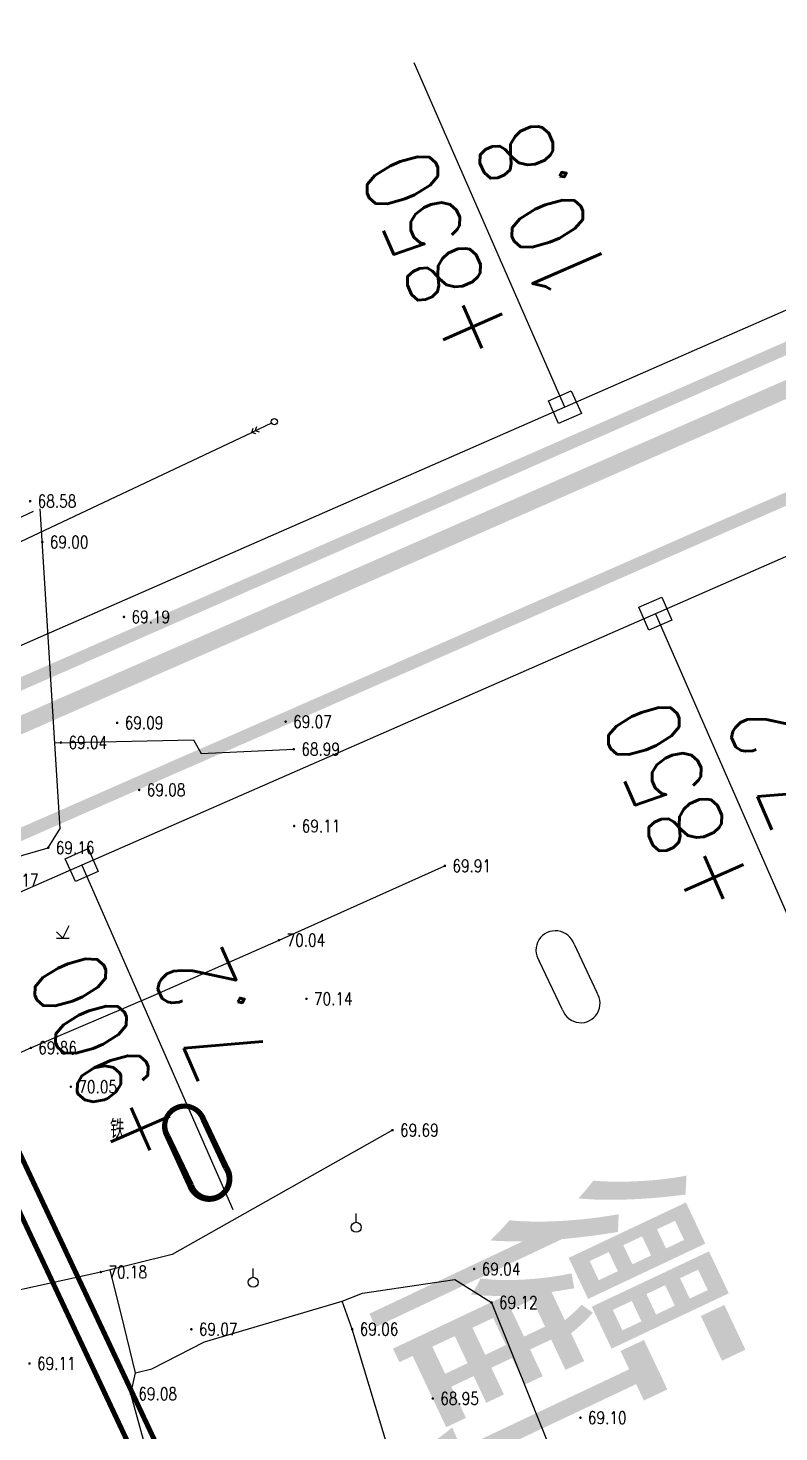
# Model space of a CAD drawing. Extents: x 10519 to 17598, y -625 to 2857.
# Drawn here: x 13194.4 to 13254.3, y 2115.3 to 2227.4 of the extents above; entities that cross this region are included whole.
import ezdxf
from ezdxf.enums import TextEntityAlignment as Align

# ---------------------------------------------------------------- set-up
doc = ezdxf.new("R2010")
doc.units = 0
doc.header["$MEASUREMENT"] = 0
doc.layers.get('0').update_dxf_attribs({"linetype": 'CONTINUOUS'})
for name, color, linetype in [('00000道路边线', 2, 'CONTINUOUS'), ('0000原地形', 252, 'CONTINUOUS'), ('0000铁路', 105, 'CONTINUOUS'), ('000道路名称', 6, 'CONTINUOUS'), ('GCD', 224, 'CONTINUOUS')]:
    doc.layers.add(name, color=color, linetype=linetype)
doc.styles.add('HZ', font='txt8.shx', dxfattribs={"width": 0.8, "bigfont": 'hz.shx'})
doc.styles.get("Standard").update_dxf_attribs({"font": 'txt8.shx', "width": 0.8, "bigfont": 'hz.shx'})
doc.linetypes.add('10421', pattern='A,2,[150,AAA.SHX,S=1,R=0,X=0,Y=1],1e-11', length=2)

# ---------------------------------------------------------------- blocks, each defined once
blk = doc.blocks.new('GC200')
at = {"linetype": 'Continuous', "const_width": 0.2, "flags": 128}
blk.add_lwpolyline([(-0.1, 0, 1), (0.1, 0, 1)], format="xyb", close=True, dxfattribs=at)
blk = doc.blocks.new('gc170')
at = {"linetype": 'Continuous'}
blk.add_circle((0, 0), 0.5, dxfattribs=at)
blk = doc.blocks.new('GC013A')
at = {"linetype": 'Continuous'}
blk.add_line((0.5, 0), (4, 0), dxfattribs=at)
at = {"linetype": 'Continuous', "flags": 128}
for points in [[(2.88, 0.5), (3.38, 0), (2.88, -0.5)], [(3.5, 0.5), (4, 0), (3.5, -0.5)]]:
    blk.add_lwpolyline(points, dxfattribs=at)

msp = doc.modelspace()

# ---------------------------------------------------------------- linework, layer by layer
at = {"layer": '00000道路边线', "const_width": 0.4}
for points in [[(13154.59, 2358.11), (13269.29, 2372.28), (13149.25, 2357.45, 0.40253), (13131.77, 2335.95, 0.089321), (13175.86, 2170.88), (13298.54, 1909.76, 0.45748), (13320.39, 1903.63), (13327.02, 1893.62), (13322.37, 1890.55, 0.381993), (13317.3, 1871.2), (13408.08, 1693.99, 0.447185), (13429.7, 1688.32)], [(13133.11, 2344.97, 0.093989), (13177.67, 2171.73), (13303.53, 1903.83)], [(13208.39, 2140.32, 1.075361), (13205.48, 2138.93), (13207.28, 2134.99, 1.120759), (13210.22, 2136.47), (13208.39, 2140.32)], [(13205.54, 2138.96), (13207.42, 2135.05, 1.164735), (13210.14, 2136.42), (13208.34, 2140.28, 1.138091), (13205.54, 2138.96)]]:
    msp.add_lwpolyline(points, format="xyb", dxfattribs=at)
at = {"layer": '00000道路边线'}
msp.add_lwpolyline([(13432.77, 1692.74, 0.4, 0.4, 0), (13428.6, 1689.98, 0.4, 0.4, -0.447185), (13409.86, 1694.9, 0.4, 0.4, 0), (13319.08, 1872.11, 0.4, 0.4, -0.381993), (13323.48, 1888.88, 0.4, 0.4, 0), (13329.79, 1893.05, 0.4, 0.4, 0), (13320.87, 1906.53, 0.4, 0.4, -0.50504), (13300.35, 1910.61, 0.4, 0.4, 0), (13177.67, 2171.73, 0.4, 0.4, -0.089321), (13133.76, 2336.11, 0.4, 0.4, -0.40253), (13149.49, 2355.46, 0.4, 0.4, 0), (13154.84, 2356.12, 0, 0, 0)], format="xyseb", dxfattribs=at)
at = {"layer": '0000原地形', "linetype": 'Continuous'}
for p, q in [((13130.41, 2156.51), (13212.23, 2195.12)), ((13155.09, 2170.27), (13194.8, 2188.83)), ((13196.95, 2163.5), (13195.34, 2189.03)), ((13196.52, 2170.36, 69.03), (13207.57, 2170.59, 69.03)), ((13207.57, 2170.59, 69.03), (13208.2, 2169.5, 69.03)), ((13208.2, 2169.5, 69.03), (13215.59, 2169.84, 69.03)), ((13195.99, 2161.98), (13196.95, 2163.5)), ((13188.57, 2159.82), (13195.99, 2161.98)), ((13202.04, 2123.78, 69.24), (13200.94, 2128.29, 69.24)), ((13221.07, 2126.42, 69.08), (13228.44, 2127.5, 69.08)), ((13228.44, 2127.5, 69.08), (13231.37, 2125.68, 69.08)), ((13208.46, 2122.53, 69.08), (13219.45, 2125.77, 69.08)), ((13219.45, 2125.77, 69.08), (13221.07, 2126.42, 69.08)), ((13220.25, 2123.55, 69.07), (13219.45, 2125.77, 69.07)), ((13231.37, 2125.68, 69.08), (13236.13, 2113.81, 69.08)), ((13202.96, 2120.07, 69.24), (13202.04, 2123.78, 69.24)), ((13228.06, 2097.77, 69.07), (13220.25, 2123.55, 69.07)), ((13204.25, 2120.38, 69.08), (13208.46, 2122.53, 69.08)), ((13202.96, 2120.07, 69.08), (13204.25, 2120.38, 69.08)), ((13202.58, 2118.39, 69.24), (13202.96, 2120.07, 69.24)), ((13206.56, 2104.02, 69.24), (13202.58, 2118.39, 69.24))]:
    msp.add_line(p, q, dxfattribs=at)
at = {"layer": '0000原地形', "linetype": '10421'}
for p, q in [((13214.41, 2154.6), (13227.65, 2160.53)), ((13204.2, 2150.1), (13214.41, 2154.6)), ((13194.59, 2146), (13204.2, 2150.1)), ((13184.85, 2141.79), (13194.59, 2146)), ((13223.47, 2139.43, 69.69), (13205.88, 2129.5, 69.69)), ((13205.88, 2129.5, 69.69), (13200.19, 2128.11, 69.69)), ((13200.19, 2128.11, 69.69), (13190.36, 2125.94, 69.69))]:
    msp.add_line(p, q, dxfattribs=at)
at = {"layer": '0000原地形'}
for p, q in [((13196.65, 2155.27), (13197.15, 2154.77)), ((13197.15, 2154.77), (13197.65, 2155.77)), ((13196.65, 2154.77), (13197.65, 2154.77)), ((13220.57, 2132.08), (13220.57, 2132.78)), ((13212.35, 2127.69), (13212.35, 2128.39))]:
    msp.add_line(p, q, dxfattribs=at)
at = {"layer": '0000原地形', "color": 136, "linetype": 'Continuous'}
for p, q in [((13237.97, 2154.27), (13239.77, 2150.41)), ((13237.05, 2149.04), (13235.17, 2152.95)), ((13208.34, 2140.28), (13210.14, 2136.42)), ((13210.22, 2136.47), (13208.39, 2140.32)), ((13205.48, 2138.93), (13207.28, 2134.99)), ((13207.42, 2135.05), (13205.54, 2138.96))]:
    msp.add_line(p, q, dxfattribs=at)
for centre, radius, start, end in [((13236.48, 2153.79), 1.56, 17.8242, 212.6057), ((13238.5, 2149.55), 1.54, 199.4759, 33.9908), ((13206.89, 2139.73), 1.61, 21.3225, 209.641), ((13206.86, 2139.8), 1.56, 17.8242, 212.6057), ((13208.84, 2135.56), 1.66, 200.2026, 33.2385), ((13208.89, 2135.52), 1.54, 198.0297, 35.4369)]:
    msp.add_arc(centre, radius, start, end, dxfattribs=at)
at = {"layer": '0000原地形'}
for centre in [(13220.57, 2131.68), (13212.35, 2127.29)]:
    msp.add_ellipse(centre, major_axis=(-0.283, 0.283), ratio=1, start_param=3.926991, end_param=10.210176, dxfattribs=at)
at = {"layer": '0000铁路'}
for p, q in [((13237.23, 2197.15, -145.26), (13225.19, 2224.62, -145.26)), ((13283.01, 2217.23, -145.26), (13237.23, 2197.15, -145.26)), ((13290.25, 2200.75, -145.26), (13244.46, 2180.66, -145.26)), ((13237.23, 2197.15, -145.26), (13191.44, 2177.08, -145.26)), ((13244.46, 2180.66, -145.26), (13198.66, 2160.59, -145.26)), ((13244.46, 2180.66, -145.26), (13256.5, 2153.19, -145.26)), ((13198.66, 2160.59, -145.26), (13152.87, 2140.52, -145.26)), ((13198.66, 2160.59, -145.26), (13210.71, 2133.11, -145.26))]:
    msp.add_line(p, q, dxfattribs=at)
at = {"layer": '0000铁路', "const_width": 1, "elevation": -145.26}
for points in [[(13257.18, 2202.84), (13252.6, 2200.83), (13248.02, 2198.82), (13243.43, 2196.81), (13238.85, 2194.8), (13234.27, 2192.79), (13229.69, 2190.78), (13225.1, 2188.77), (13220.52, 2186.77), (13215.94, 2184.76), (13211.35, 2182.75), (13206.77, 2180.74), (13202.19, 2178.73), (13197.61, 2176.72), (13193.02, 2174.71)], [(13257.02, 2190.75), (13252.43, 2188.74), (13247.85, 2186.74), (13243.27, 2184.73), (13238.69, 2182.72), (13234.1, 2180.71), (13229.52, 2178.7), (13224.94, 2176.69), (13220.35, 2174.68), (13215.77, 2172.67), (13211.19, 2170.66), (13206.6, 2168.66), (13202.02, 2166.65), (13197.44, 2164.64), (13192.86, 2162.63)]]:
    msp.add_lwpolyline(points, dxfattribs=at)
at = {"layer": '0000铁路', "linetype": 'Continuous', "ltscale": 2, "const_width": 1.4, "elevation": -145.26}
msp.add_lwpolyline([(13257.15, 2199.55), (13247.99, 2195.53), (13238.83, 2191.52), (13229.67, 2187.5), (13220.52, 2183.49), (13211.36, 2179.47), (13202.2, 2175.46), (13193.04, 2171.44), (13183.88, 2167.43), (13174.72, 2163.42), (13165.56, 2159.4), (13156.4, 2155.39), (13147.24, 2151.37), (13138.09, 2147.36), (13128.93, 2143.34), (13119.77, 2139.33), (13110.61, 2135.32), (13101.45, 2131.3)], dxfattribs=at)
at = {"layer": '0000铁路', "linetype": 'Continuous', "ltscale": 2, "elevation": -145.26}
for points in [[(13236.72, 2195.83), (13235.91, 2197.66), (13237.74, 2198.46), (13238.55, 2196.63), (13236.72, 2195.83)], [(13243.94, 2179.34), (13243.14, 2181.18), (13244.97, 2181.98), (13245.77, 2180.15), (13243.94, 2179.34)], [(13198.15, 2159.27), (13197.35, 2161.1), (13199.18, 2161.91), (13199.98, 2160.07), (13198.15, 2159.27)]]:
    msp.add_lwpolyline(points, dxfattribs=at)

# ---------------------------------------------------------------- block references
at = {"layer": '0000原地形', "linetype": 'Continuous', "xscale": 0.5000000000362154, "yscale": 0.5, "rotation": 205.2637393632481}
msp.add_blockref('GC013A', (13214.04, 2195.98), dxfattribs=at)
at = {"layer": '0000原地形', "linetype": 'Continuous', "xscale": 0.5, "yscale": 0.5}
msp.add_blockref('gc170', (13214.04, 2195.98), dxfattribs=at)
at = {"layer": 'GCD', "linetype": 'Continuous'}
ref = msp.add_blockref('GC200', (13194.54, 2189.64, 68.58), dxfattribs=dict(at, xscale=0.5, yscale=0.5, zscale=0.5))
ref.add_attrib('height', '68.58', dxfattribs={"linetype": 'Continuous', "height": 1, "style": 'HZ', "width": 0.8}).set_placement((13195.14, 2189.64, 68.58), align=Align.MIDDLE_LEFT)
ref = msp.add_blockref('GC200', (13195.51, 2186.38, 69), dxfattribs=dict(at, xscale=0.5, yscale=0.5, zscale=0.5))
ref.add_attrib('height', '69.00', dxfattribs={"linetype": 'Continuous', "height": 1, "style": 'HZ', "width": 0.8}).set_placement((13196.11, 2186.38, 69), align=Align.MIDDLE_LEFT)
ref = msp.add_blockref('GC200', (13202.03, 2180.4, 69.19), dxfattribs=dict(at, xscale=0.5, yscale=0.5, zscale=0.5))
ref.add_attrib('height', '69.19', dxfattribs={"linetype": 'Continuous', "height": 1, "style": 'HZ', "width": 0.8}).set_placement((13202.63, 2180.4, 69.19), align=Align.MIDDLE_LEFT)
ref = msp.add_blockref('GC200', (13201.49, 2171.95, 69.09), dxfattribs=dict(at, xscale=0.5, yscale=0.5, zscale=0.5))
ref.add_attrib('height', '69.09', dxfattribs={"linetype": 'Continuous', "height": 1, "style": 'HZ', "width": 0.8}).set_placement((13202.09, 2171.95, 69.09), align=Align.MIDDLE_LEFT)
ref = msp.add_blockref('GC200', (13214.94, 2172.04, 69.07), dxfattribs=dict(at, xscale=0.5, yscale=0.5, zscale=0.5))
ref.add_attrib('height', '69.07', dxfattribs={"linetype": 'Continuous', "height": 1, "style": 'HZ', "width": 0.8}).set_placement((13215.54, 2172.04, 69.07), align=Align.MIDDLE_LEFT)
ref = msp.add_blockref('GC200', (13197, 2170.37, 69.03), dxfattribs=dict(at, xscale=0.5, yscale=0.5, zscale=0.5))
ref.add_attrib('height', '69.04', dxfattribs={"linetype": 'Continuous', "height": 1, "style": 'HZ', "width": 0.8}).set_placement((13197.6, 2170.37, 69.03), align=Align.MIDDLE_LEFT)
ref = msp.add_blockref('GC200', (13215.59, 2169.84, 68.99), dxfattribs=dict(at, xscale=0.5, yscale=0.5, zscale=0.5))
ref.add_attrib('height', '68.99', dxfattribs={"linetype": 'Continuous', "height": 1, "style": 'HZ', "width": 0.8}).set_placement((13216.19, 2169.84, 68.99), align=Align.MIDDLE_LEFT)
ref = msp.add_blockref('GC200', (13203.25, 2166.59, 69.08), dxfattribs=dict(at, xscale=0.5, yscale=0.5, zscale=0.5))
ref.add_attrib('height', '69.08', dxfattribs={"linetype": 'Continuous', "height": 1, "style": 'HZ', "width": 0.8}).set_placement((13203.85, 2166.59, 69.08), align=Align.MIDDLE_LEFT)
ref = msp.add_blockref('GC200', (13215.62, 2163.71, 69.11), dxfattribs=dict(at, xscale=0.5, yscale=0.5, zscale=0.5))
ref.add_attrib('height', '69.11', dxfattribs={"linetype": 'Continuous', "height": 1, "style": 'HZ', "width": 0.8}).set_placement((13216.22, 2163.71, 69.11), align=Align.MIDDLE_LEFT)
ref = msp.add_blockref('GC200', (13195.99, 2161.98, 69.16), dxfattribs=dict(at, xscale=0.5, yscale=0.5, zscale=0.5))
ref.add_attrib('height', '69.16', dxfattribs={"linetype": 'Continuous', "height": 1, "style": 'HZ', "width": 0.8}).set_placement((13196.59, 2161.98, 69.16), align=Align.MIDDLE_LEFT)
ref = msp.add_blockref('GC200', (13227.65, 2160.53, 69.91), dxfattribs=dict(at, xscale=0.5, yscale=0.5, zscale=0.5))
ref.add_attrib('height', '69.91', dxfattribs={"linetype": 'Continuous', "height": 1, "style": 'HZ', "width": 0.8}).set_placement((13228.25, 2160.53, 69.91), align=Align.MIDDLE_LEFT)
ref = msp.add_blockref('GC200', (13191.52, 2159.39, 69.17), dxfattribs=dict(at, xscale=0.5, yscale=0.5, zscale=0.5))
ref.add_attrib('height', '69.17', dxfattribs={"linetype": 'Continuous', "height": 1, "style": 'HZ', "width": 0.8}).set_placement((13192.12, 2159.39, 69.17), align=Align.MIDDLE_LEFT)
ref = msp.add_blockref('GC200', (13214.41, 2154.6, 70.04), dxfattribs=dict(at, xscale=0.5, yscale=0.5, zscale=0.5))
ref.add_attrib('height', '70.04', dxfattribs={"linetype": 'Continuous', "height": 1, "style": 'HZ', "width": 0.8}).set_placement((13215.01, 2154.6, 70.04), align=Align.MIDDLE_LEFT)
ref = msp.add_blockref('GC200', (13216.6, 2149.92, 70.14), dxfattribs=dict(at, xscale=0.5, yscale=0.5, zscale=0.5))
ref.add_attrib('height', '70.14', dxfattribs={"linetype": 'Continuous', "height": 1, "style": 'HZ', "width": 0.8}).set_placement((13217.2, 2149.92, 70.14), align=Align.MIDDLE_LEFT)
ref = msp.add_blockref('GC200', (13194.59, 2146, 69.86), dxfattribs=dict(at, xscale=0.5, yscale=0.5, zscale=0.5))
ref.add_attrib('height', '69.86', dxfattribs={"linetype": 'Continuous', "height": 1, "style": 'HZ', "width": 0.8}).set_placement((13195.19, 2146, 69.86), align=Align.MIDDLE_LEFT)
ref = msp.add_blockref('GC200', (13197.79, 2142.9, 70.05), dxfattribs=dict(at, xscale=0.5, yscale=0.5, zscale=0.5))
ref.add_attrib('height', '70.05', dxfattribs={"linetype": 'Continuous', "height": 1, "style": 'HZ', "width": 0.8}).set_placement((13198.39, 2142.9, 70.05), align=Align.MIDDLE_LEFT)
ref = msp.add_blockref('GC200', (13223.47, 2139.43, 69.69), dxfattribs=dict(at, xscale=0.5, yscale=0.5, zscale=0.5))
ref.add_attrib('height', '69.69', dxfattribs={"linetype": 'Continuous', "height": 1, "style": 'HZ', "width": 0.8}).set_placement((13224.07, 2139.43, 69.69), align=Align.MIDDLE_LEFT)
ref = msp.add_blockref('GC200', (13200.19, 2128.11, 70.18), dxfattribs=dict(at, xscale=0.5, yscale=0.5, zscale=0.5))
ref.add_attrib('height', '70.18', dxfattribs={"linetype": 'Continuous', "height": 1, "style": 'HZ', "width": 0.8}).set_placement((13200.79, 2128.11, 70.18), align=Align.MIDDLE_LEFT)
ref = msp.add_blockref('GC200', (13229.99, 2128.35, 69.04), dxfattribs=dict(at, xscale=0.5, yscale=0.5, zscale=0.5))
ref.add_attrib('height', '69.04', dxfattribs={"linetype": 'Continuous', "height": 1, "style": 'HZ', "width": 0.8}).set_placement((13230.59, 2128.35, 69.04), align=Align.MIDDLE_LEFT)
ref = msp.add_blockref('GC200', (13231.37, 2125.68, 69.12), dxfattribs=dict(at, xscale=0.5, yscale=0.5, zscale=0.5))
ref.add_attrib('height', '69.12', dxfattribs={"linetype": 'Continuous', "height": 1, "style": 'HZ', "width": 0.8}).set_placement((13231.97, 2125.68, 69.12), align=Align.MIDDLE_LEFT)
ref = msp.add_blockref('GC200', (13207.41, 2123.54, 69.07), dxfattribs=dict(at, xscale=0.5, yscale=0.5, zscale=0.5))
ref.add_attrib('height', '69.07', dxfattribs={"linetype": 'Continuous', "height": 1, "style": 'HZ', "width": 0.8}).set_placement((13208.01, 2123.54, 69.07), align=Align.MIDDLE_LEFT)
ref = msp.add_blockref('GC200', (13220.25, 2123.55, 69.06), dxfattribs=dict(at, xscale=0.5, yscale=0.5, zscale=0.5))
ref.add_attrib('height', '69.06', dxfattribs={"linetype": 'Continuous', "height": 1, "style": 'HZ', "width": 0.8}).set_placement((13220.85, 2123.55, 69.06), align=Align.MIDDLE_LEFT)
ref = msp.add_blockref('GC200', (13194.49, 2120.81, 69.11), dxfattribs=dict(at, xscale=0.5, yscale=0.5, zscale=0.5))
ref.add_attrib('height', '69.11', dxfattribs={"linetype": 'Continuous', "height": 1, "style": 'HZ', "width": 0.8}).set_placement((13195.09, 2120.81, 69.11), align=Align.MIDDLE_LEFT)
ref = msp.add_blockref('GC200', (13202.58, 2118.39, 69.08), dxfattribs=dict(at, xscale=0.5, yscale=0.5, zscale=0.5))
ref.add_attrib('height', '69.08', dxfattribs={"linetype": 'Continuous', "height": 1, "style": 'HZ', "width": 0.8}).set_placement((13203.18, 2118.39, 69.08), align=Align.MIDDLE_LEFT)
ref = msp.add_blockref('GC200', (13226.68, 2118.01, 68.94), dxfattribs=dict(at, xscale=0.5, yscale=0.5, zscale=0.5))
ref.add_attrib('height', '68.95', dxfattribs={"linetype": 'Continuous', "height": 1, "style": 'HZ', "width": 0.8}).set_placement((13227.28, 2118.01, 68.94), align=Align.MIDDLE_LEFT)
ref = msp.add_blockref('GC200', (13238.47, 2116.48, 69.1), dxfattribs=dict(at, xscale=0.5, yscale=0.5, zscale=0.5))
ref.add_attrib('height', '69.10', dxfattribs={"linetype": 'Continuous', "height": 1, "style": 'HZ', "width": 0.8}).set_placement((13239.07, 2116.48, 69.1), align=Align.MIDDLE_LEFT)

# ---------------------------------------------------------------- texts
at = {"layer": '0000原地形', "linetype": 'Continuous', "width": 0.8}
msp.add_text('铁', height=1.5, dxfattribs=at).set_placement((13200.92, 2138.77))
at = {"layer": '0000原地形', "color": 136, "linetype": 'Continuous', "width": 0.8}
msp.add_text('铁', height=1.5, dxfattribs=at).set_placement((13200.92, 2138.77))
at = {"layer": '0000铁路', "width": 0.8}
for s, rotation, p in [('10.8', 113.6715, (13238.17, 2213.94, -145.26)), ('+850', 113.6715, (13229.74, 2210.24, -145.26)), ('7.2', 113.6715, (13257.44, 2169.97, -145.26)), ('+850', 113.6715, (13249.01, 2166.28, -145.26)), ('7.2', 113.6677, (13211.64, 2149.9, -145.26)), ('+900', 113.6677, (13203.22, 2146.21, -145.26))]:
    msp.add_text(s, height=6, rotation=rotation, dxfattribs=at).set_placement(p, align=Align.CENTER)
at = {"layer": '000道路名称', "color": 0, "width": 0.8}
msp.add_text('衢   化   东   路', height=25, rotation=295.2648, dxfattribs=at).set_placement((13220.5, 2127.17))

doc.saveas('drawing.dxf')
